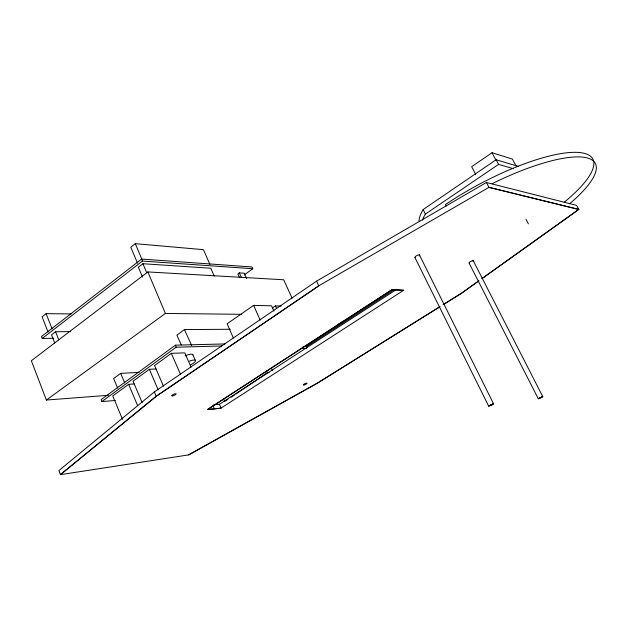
<?xml version="1.0" encoding="UTF-8"?>
<svg xmlns="http://www.w3.org/2000/svg" width="627" height="627" viewBox="0 0 627 627"><rect width="100%" height="100%" fill="white"/><g stroke="black" fill="none" stroke-linecap="round" stroke-linejoin="round"><path stroke-width="0.94" d="M538.295 398.772L542.747 396.57L538.295 398.772L469.208 263.324M482.061 278.584L578.815 209.465L576.566 205.358L486.403 182.512L316.58 281.131L154.375 391.914L58.907 470.571L60.451 474.647L188.641 454.896L317.466 383.073L439.903 306.681M60.427 474.584L156.17 396.28L318.767 285.818L488.958 187.371L578.815 209.465M60.451 474.647L156.201 396.342L318.798 285.881L316.58 281.131M71.353 313.915L46.124 313.665L42.119 316.815L48.06 332.059M209.904 264.398L203.414 249.664L135.299 243.668L130.792 247.21L137.517 263.175M244.115 274.971L252.814 268.732L252.023 266.977L141.6 259.069L41.476 336.534L42.213 338.439L53.883 338.267M42.213 338.439L142.447 261.067L252.814 268.732M214.262 276.115L210.797 268.238L142.917 263.724L138.363 267.227L142.517 277.095M70.263 331.605L55.576 331.722L51.524 334.842L54.706 342.993M292.158 298.272L283.678 279.775L147.847 271.93L31.35 360.737L46.39 400.042L108.573 395.276M139.069 372.375L120.627 373.371L113.597 378.575L117.704 388.121M230.258 329.269L184.448 329.59L176.892 335.171L181.289 344.913M224.999 343.941L175.411 345.171L101.174 399.603L101.793 401.593L115.344 400.473M101.793 401.593L176.124 347.217L221.809 345.971M134.131 383.967L128.637 384.327L112.75 395.927L122.516 419.353M156.162 368.942L149.359 369.287L133.057 381.192L142.094 402.51M191.063 367.124L184.769 352.868L171.32 353.33L154.563 365.565L163.459 386.185M46.39 400.042L165.395 313.437L241.379 314.323M246.63 278.482L244.256 273.192L239.334 272.878L237.907 273.913L239.49 277.455M443.211 304.62L461.409 293.264L478.856 280.794M482.03 278.529L578.784 209.402L488.927 187.308M443.234 304.675L461.441 293.318L478.887 280.849M273.936 311.055L271.562 305.804L253.598 305.388L227.115 323.775L233.322 337.929M516.052 165.865L512.384 159.039L492.023 152.729L471.669 166.719L475.697 174.4M272.283 308.061L275.449 305.898L281.115 306.031M419.001 221.057A102.663 30.229 -28.5 0 1 423.131 209.543L496.122 159.744L518.521 166.453M422.394 220.187A102.789 29.845 -28.5 0 1 425.412 214.058L498.59 164.368L513.466 168.726M225.524 401.006L227.93 399.375M231.151 397.197L234.365 395.018M235.979 393.928L267.337 372.697L269.054 372.587M207.482 409.509L391.953 289.635L403.694 290.246L221.041 408.114L207.506 409.564L221.065 408.177L219.403 404.274L213.635 404.838M207.506 409.564L391.977 289.698L403.725 290.309M302.959 346.535L306.721 346.417L394.265 289.596M219.403 404.274L396.75 289.306M188.641 454.896L317.489 383.121L439.927 306.736M300.803 348.549L306.619 348.353M414.839 257.36L488.684 406.178L492.117 404.87L493.527 403.764L419.424 254.915M493.527 403.764L488.684 406.178M496.122 159.744L498.59 164.368M492.023 152.729L496.137 160.465M525.975 219.301L528.396 223.847M486.403 182.512L488.958 187.371M446.299 206.111L445.491 204.535A110.94 30.77 -27.9 0 1 573.76 152.33A110.94 30.77 -27.9 0 1 564.261 202.223M473.001 260.221L542.747 396.57M423.131 209.543L425.412 214.058M271.35 368.049L272.533 370.612M266.546 370.972L267.337 372.697M306.721 346.417L307.293 347.687M275.449 305.898L276.632 308.508M184.448 329.59L191.705 345.579M239.334 272.878L241.324 277.314M253.598 305.388L260.166 320.076M223.525 398.89L224.717 401.554M192.74 354.49L195.35 360.392M171.32 353.33L180.584 374.515M120.627 373.371L124.765 382.94M149.359 369.287L158.2 389.869M213 405.708L214.34 408.867M147.847 271.93L165.395 313.437M135.299 243.668L142.063 259.664M141.6 259.069L142.447 261.067M142.917 263.724L146.71 272.706M128.637 384.327L137.619 405.614M154.375 391.914L156.201 396.342M55.576 331.722L58.773 339.889M46.124 313.665L52.096 328.94M175.411 345.171L176.124 347.217M185.137 355.909A6.795 1.975 -23.6 0 1 192.912 354.976M189.393 361.144A6.803 1.936 -23.7 0 1 195.483 360.603A6.803 1.936 -23.7 0 1 190.726 364.749M469.576 263.074A2.398 0.603 -27 0 1 469.529 262.188A2.398 0.603 -27 0 1 472.429 260.73A2.398 0.603 -27 0 1 472.97 261.373M415.435 257.407A2.61 0.721 -26.6 0 1 416.054 256.067A2.61 0.721 -26.6 0 1 419.22 254.75A2.61 0.721 -26.6 0 1 419.149 255.863M492.14 183.695A111.073 30.347 -27.8 0 1 587.131 157.91A111.073 30.347 -27.8 0 1 569.488 203.846M342.099 321.416A2.21 0.564 -25.1 0 1 341.981 322.45A2.21 0.564 -25.1 0 1 338.925 323.477M538.985 398.372L542.057 396.915L538.985 398.372M489.53 405.614L492.775 404.141L489.53 405.614M304.009 384.962A2.046 0.455 -24.4 0 0 307.018 383.356A2.046 0.455 -24.4 0 0 304.448 383.928A2.046 0.455 -24.4 0 0 304.009 384.962M172.715 395.849A2.437 0.619 -22.6 0 0 176.148 393.968A2.437 0.619 -22.6 0 0 172.786 394.673A2.437 0.619 -22.6 0 0 172.715 395.849"/></g></svg>
